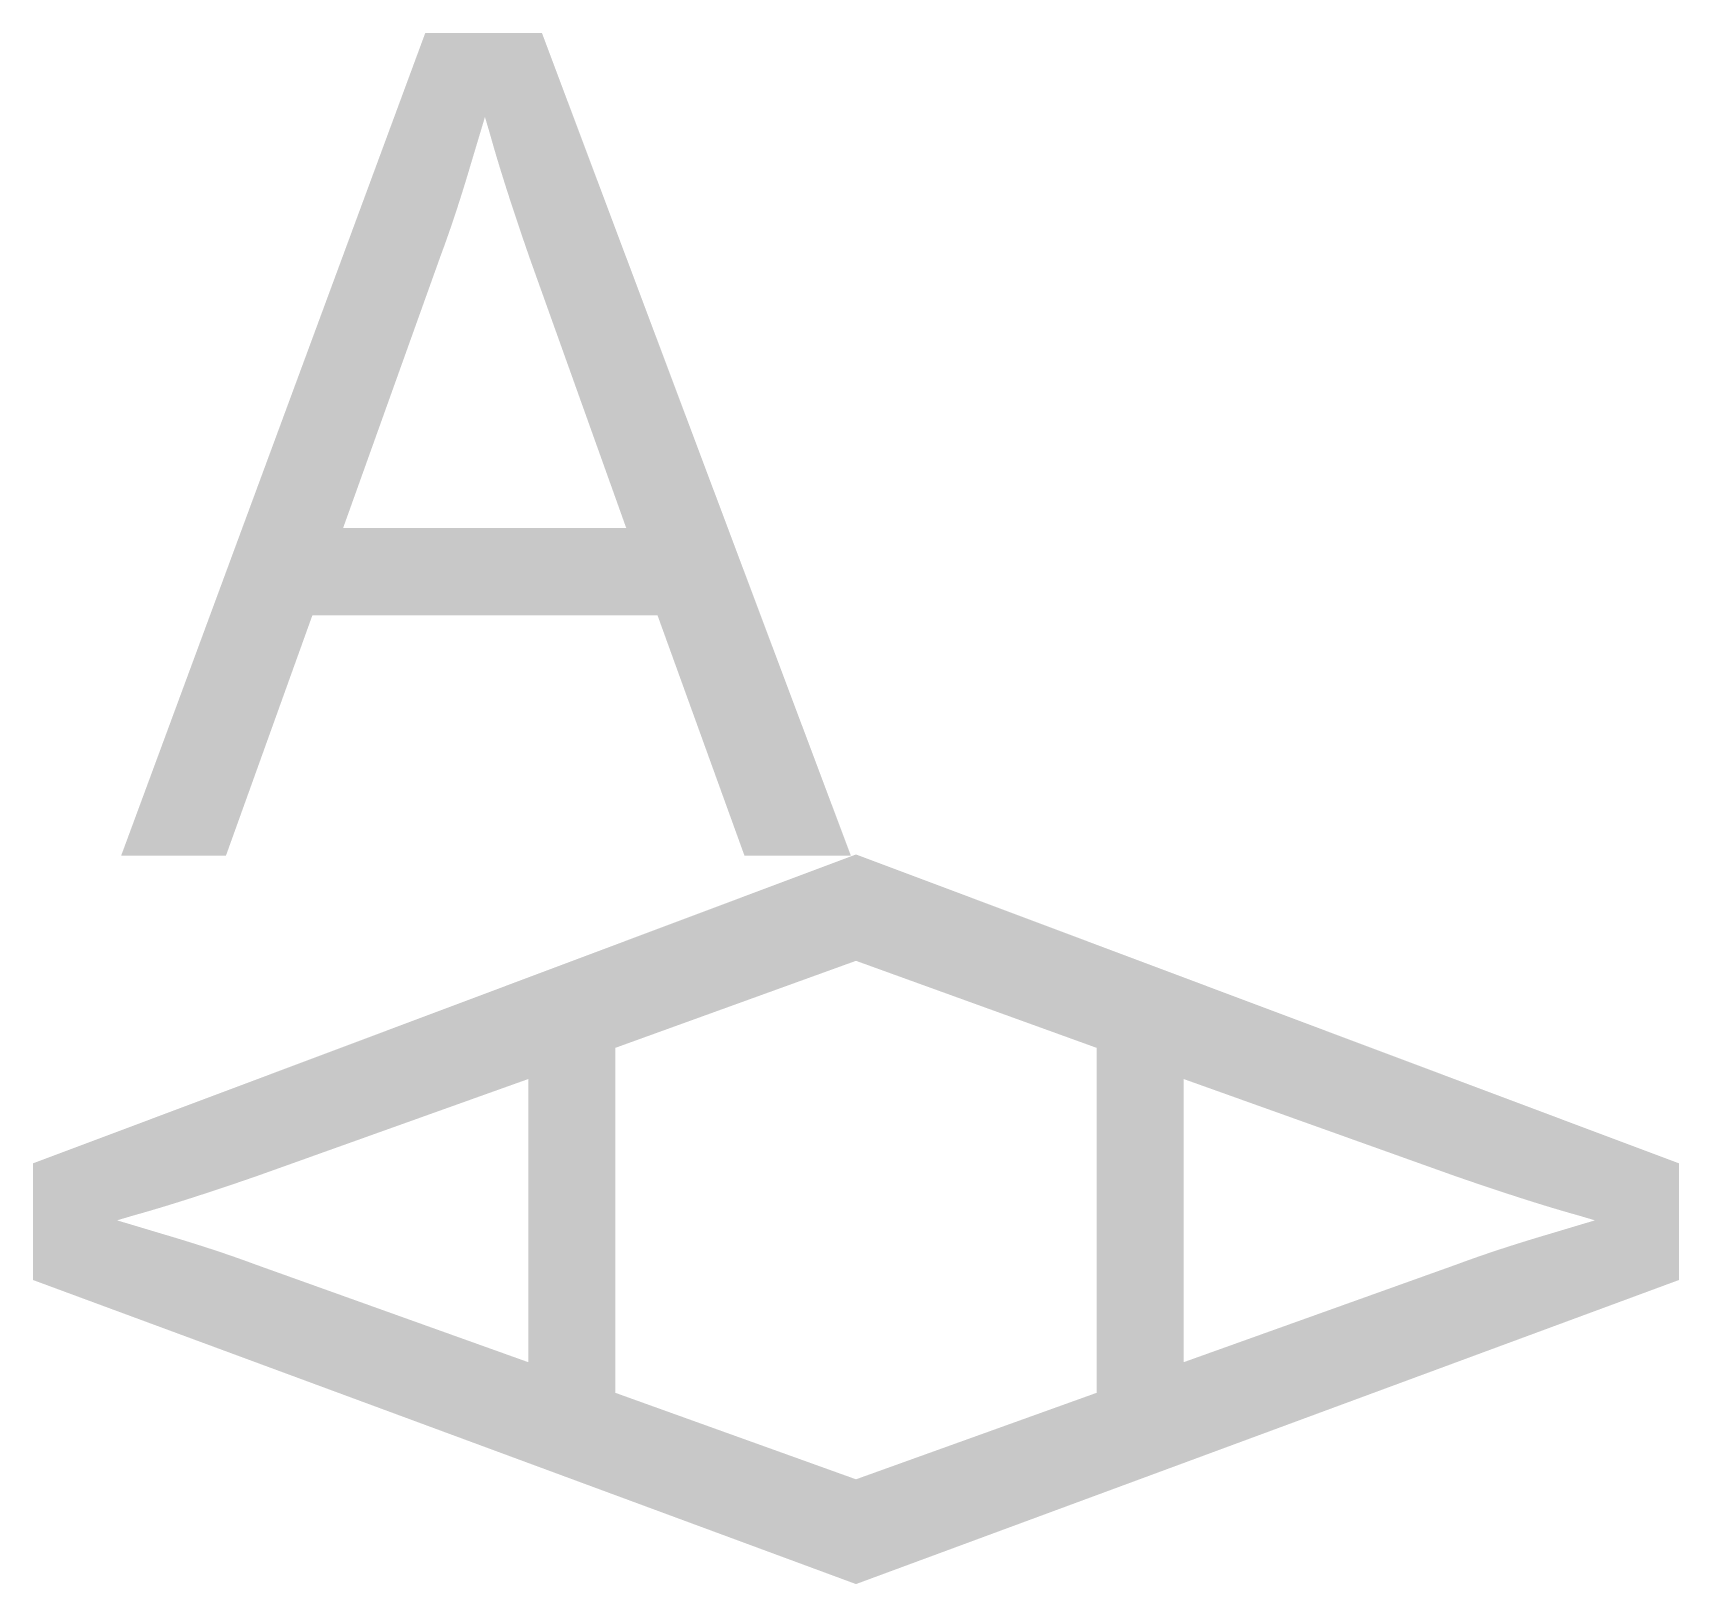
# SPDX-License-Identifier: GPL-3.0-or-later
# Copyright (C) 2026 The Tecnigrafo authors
# Model space of a CAD drawing. Header units: millimetres. Extents: x -1412 to 1406, y -1249 to 1407.
import ezdxf

# ---------------------------------------------------------------- set-up
doc = ezdxf.new("R2010")
doc.units = ezdxf.units.MM

msp = doc.modelspace()

# ---------------------------------------------------------------- texts
at = {"extrusion": (0, 0, -1)}
msp.add_text('A', height=1409, dxfattribs=at).set_placement((8, -2, 2.5))
for text_generation_flag in [6, 2]:
    msp.add_text('A', height=1409, rotation=90, dxfattribs=dict(at, text_generation_flag=text_generation_flag)).set_placement((3, 4, 2.5))

doc.saveas('drawing.dxf')
